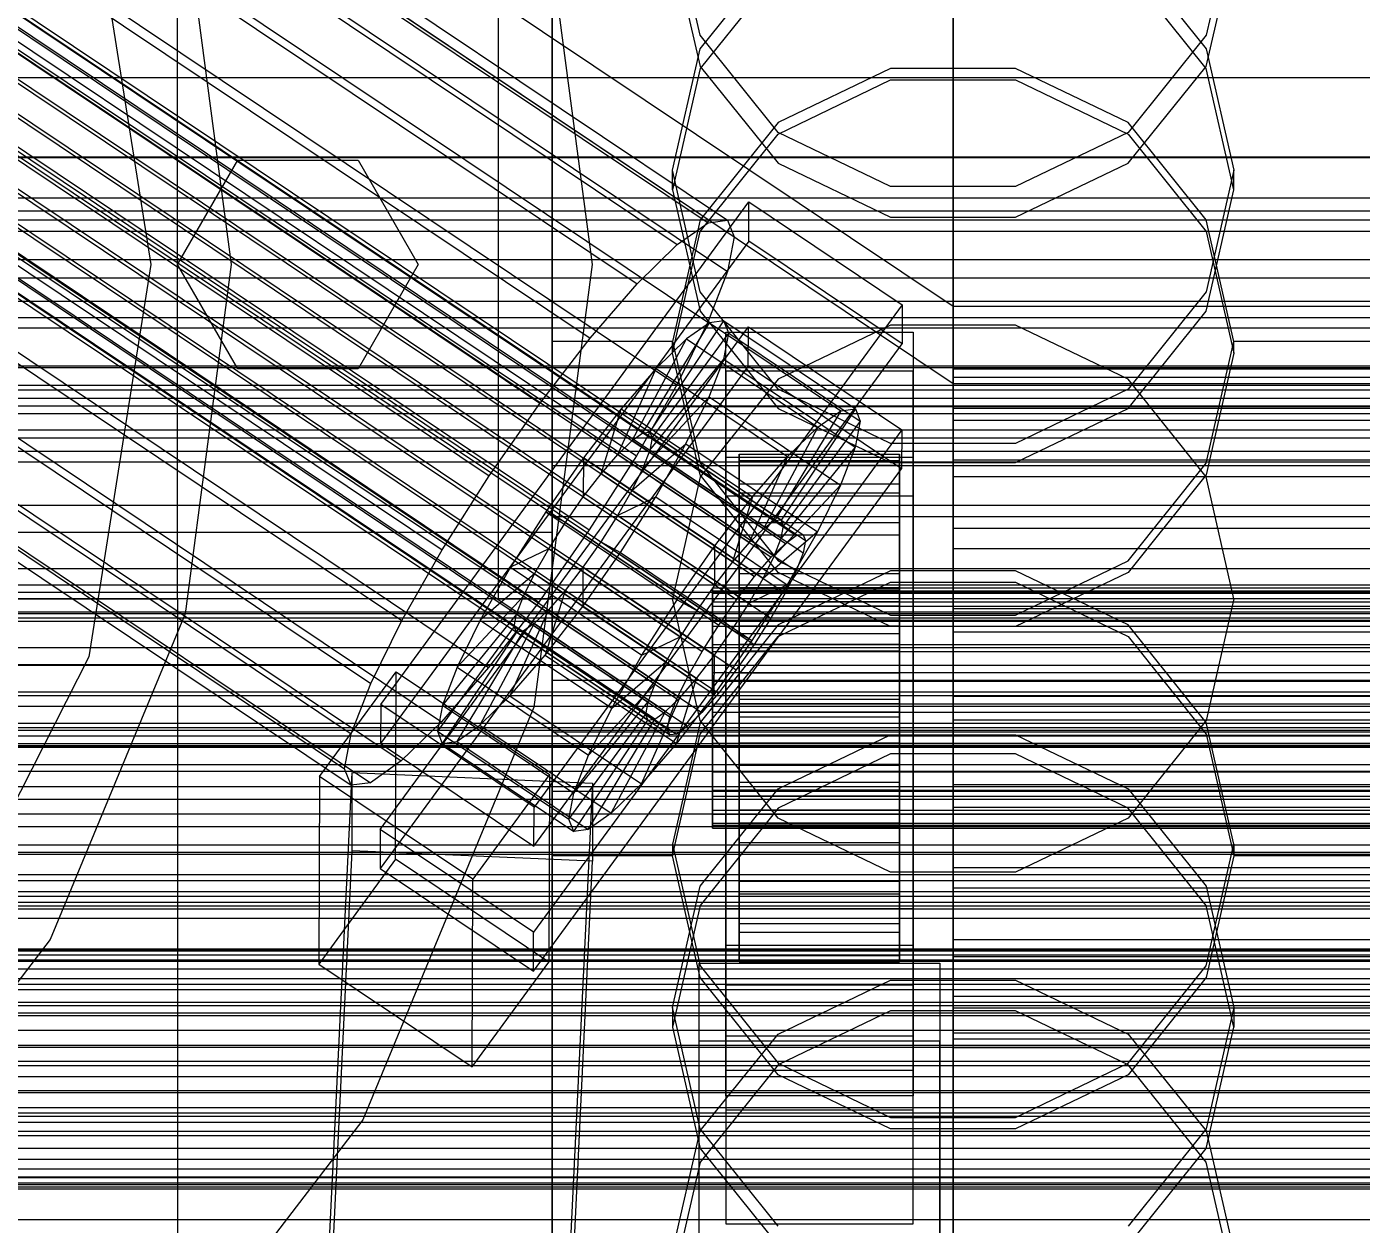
# Model space of a CAD drawing. Header units: millimetres. Extents: x -191664 to 191490, y -197311 to 10263.
# Drawn here: x -199.3 to -99.5, y -30321.8 to -30232.2 of the extents above; entities that cross this region are included whole.
import ezdxf

# ---------------------------------------------------------------- set-up
doc = ezdxf.new("R2010")
doc.units = ezdxf.units.MM
for name, color, linetype, lineweight in [('COTAS_USUARIO', 1, 'Continuous', 0), ('frontal_briquetadora', 7, 'Continuous', 0), ('frontal_C01', 7, 'Continuous', 0), ('frontal_C02', 7, 'Continuous', 0), ('frontal_C03', 7, 'Continuous', 0), ('frontal_mezcladora', 7, 'Continuous', 0), ('frontal_secador', 7, 'Continuous', 0)]:
    doc.layers.add(name, color=color, linetype=linetype, lineweight=lineweight)
doc.dimstyles.new('PLANTA_100', dxfattribs={"dimtxt": 250, "dimasz": 150, "dimexe": 150, "dimexo": 80, "dimgap": 100, "dimtad": 1, "dimtih": 1, "dimtoh": 1, "dimdec": 1, "dimdsep": 46, "dimcen": 0.09, "dimclrd": 1, "dimclre": 1, "dimclrt": 1, "dimadec": 0, "dimazin": 0, "dimtfac": 1, "dimtdec": 4, "dimtofl": 0, "dimtmove": 0, "dimatfit": 3, "dimfxl": 1, "dimtolj": 1, "dimtzin": 0, "dimarcsym": 0})

# ---------------------------------------------------------------- blocks, each defined once
blk = doc.blocks.new('*D109')
at = {"layer": 'COTAS_USUARIO', "color": 1, "lineweight": -2, "transparency": 16777216}
for p, q in [((-80, -28700), (-1350, -28700)), ((-1200, -31850), (-1200, -28850)), ((-80, -32000), (-1350, -32000))]:
    blk.add_line(p, q, dxfattribs=at)
at = {"layer": 'COTAS_USUARIO', "color": 1, "transparency": 16777216}
for points in [[(-1225, -28850), (-1175, -28850), (-1200, -28700)], [(-1225, -31850), (-1175, -31850), (-1200, -32000)]]:
    blk.add_solid(points, dxfattribs=at)
at = {"layer": 'Defpoints', "color": 0, "transparency": 16777216}
for p in [(-1200, -28700), (0, -28700), (0, -32000)]:
    blk.add_point(p, dxfattribs=at)
blk = doc.blocks.new('*D111')
at = {"layer": 'COTAS_USUARIO', "color": 1, "lineweight": -2, "transparency": 16777216}
for p, q in [((-80, -27700), (-1350, -27700)), ((-1200, -31850), (-1200, -27850)), ((-80, -32000), (-1350, -32000))]:
    blk.add_line(p, q, dxfattribs=at)
at = {"layer": 'COTAS_USUARIO', "color": 1, "transparency": 16777216}
for points in [[(-1225, -27850), (-1175, -27850), (-1200, -27700)], [(-1225, -31850), (-1175, -31850), (-1200, -32000)]]:
    blk.add_solid(points, dxfattribs=at)
at = {"layer": 'Defpoints', "color": 0, "transparency": 16777216}
for p in [(-1200, -27700), (0, -27700), (0, -32000)]:
    blk.add_point(p, dxfattribs=at)
blk = doc.blocks.new('*D121')
at = {"layer": 'COTAS_USUARIO', "color": 1, "lineweight": -2, "transparency": 16777216}
for p, q in [((-80, -29000), (-1350, -29000)), ((-1200, -31850), (-1200, -29150)), ((-80, -32000), (-1350, -32000))]:
    blk.add_line(p, q, dxfattribs=at)
at = {"layer": 'COTAS_USUARIO', "color": 1, "transparency": 16777216}
for points in [[(-1225, -29150), (-1175, -29150), (-1200, -29000)], [(-1225, -31850), (-1175, -31850), (-1200, -32000)]]:
    blk.add_solid(points, dxfattribs=at)
at = {"layer": 'Defpoints', "color": 0, "transparency": 16777216}
for p in [(-1200, -29000), (0, -29000), (0, -32000)]:
    blk.add_point(p, dxfattribs=at)

msp = doc.modelspace()

# ---------------------------------------------------------------- linework, layer by layer
at = {"layer": 'frontal_briquetadora', "color": 8, "true_color": 0x6f7d84}
for p, q in [((-164, -30275), (-164, -30100)), ((-160, -30275), (-160, -30100)), ((-164, -30275), (-160, -30275))]:
    msp.add_line(p, q, dxfattribs=at)
at = {"layer": 'frontal_briquetadora', "color": 9, "true_color": 0xb9c3c2}
for p, q in [((-160, -30214.989), (-160, -30234.699)), ((-160, -30235.317), (-160, -30215.602)), ((-160, -30235.935), (-160, -30216.216)), ((-188, -30236.709), (-188, -30218.263)), ((-160, -30236.554), (-160, -30218.511)), ((-160, -30236.567), (-160, -30218.531)), ((-160, -30236.349), (-160, -30218.887)), ((-188, -30238.153), (-188, -30221.304)), ((-160, -30222.139), (-160, -30232.599)), ((-160, -30240.974), (-160, -30223.076)), ((-160, -30224.036), (-160, -30242.423)), ((-160, -30224.051), (-160, -30242.431)), ((-148.92, -30232.849), (-151, -30223.801)), ((-109, -30223.801), (-111.08, -30232.849)), ((-151, -30226.151), (-148.92, -30235.184)), ((-148.92, -30233.872), (-143.094, -30226.61)), ((-116.906, -30226.61), (-111.08, -30233.872)), ((-111.08, -30235.184), (-109, -30226.151)), ((-143.093, -30228.052), (-148.92, -30235.335)), ((-111.08, -30235.335), (-116.907, -30228.052)), ((-160, -30243.579), (-160, -30229.476)), ((-160, -30233.425), (-160, -30230)), ((-160, -30249.516), (-160, -30230.777)), ((-160, -30249.527), (-160, -30230.795)), ((-160, -30231.817), (-160, -30250.459)), ((-160, -30232.599), (-160, -30247.659)), ((-143.094, -30240.124), (-148.92, -30232.849)), ((-111.08, -30232.849), (-116.906, -30240.124)), ((-160, -30243.18), (-160, -30233.425)), ((-151, -30242.945), (-148.92, -30233.872)), ((-111.08, -30233.872), (-109, -30242.945)), ((-160, -30234.699), (-160, -30254.513)), ((-160, -30255.133), (-160, -30235.317)), ((-160, -30255.753), (-160, -30235.935)), ((-148.92, -30235.335), (-151, -30244.416)), ((-148.92, -30235.184), (-143.093, -30242.429)), ((-134.674, -30235.331), (-143.094, -30239.371)), ((-125.326, -30235.331), (-134.674, -30235.331)), ((-116.906, -30239.371), (-125.326, -30235.331)), ((-116.907, -30242.429), (-111.08, -30235.184)), ((-109, -30244.416), (-111.08, -30235.335)), ((-188, -30255.714), (-188, -30236.709)), ((-160, -30255.296), (-160, -30236.349)), ((-160, -30255.539), (-160, -30236.554)), ((-160, -30255.545), (-160, -30236.567)), ((-143.093, -30240.238), (-134.673, -30236.188)), ((-134.673, -30236.188), (-125.327, -30236.188)), ((-125.327, -30236.188), (-116.907, -30240.238)), ((-188, -30256.258), (-188, -30238.153)), ((-143.094, -30239.371), (-148.92, -30246.657)), ((-111.08, -30246.657), (-116.906, -30239.371)), ((-160, -30260.18), (-160, -30240.974)), ((-148.92, -30247.536), (-143.093, -30240.238)), ((-134.674, -30244.169), (-143.094, -30240.124)), ((-116.906, -30240.124), (-125.326, -30244.169)), ((-116.907, -30240.238), (-111.08, -30247.536)), ((-160, -30244.812), (-160, -30242.235)), ((-160, -30242.235), (-160, -30246.502)), ((-160, -30242.423), (-160, -30261.608)), ((-160, -30242.431), (-160, -30261.61)), ((-148.92, -30252.035), (-151, -30242.945)), ((-151, -30244.416), (-151, -30242.945)), ((-143.093, -30242.429), (-134.673, -30246.449)), ((-125.327, -30246.449), (-116.907, -30242.429)), ((-109, -30242.945), (-111.08, -30252.036)), ((-109, -30244.416), (-109, -30242.945)), ((-160, -30257.779), (-160, -30243.18)), ((-160, -30260.611), (-160, -30243.579)), ((-160, -30253.838), (-160, -30244.812)), ((-151, -30244.416), (-148.92, -30253.497)), ((-125.326, -30244.169), (-134.674, -30244.169)), ((-111.08, -30253.497), (-109, -30244.416)), ((-160, -30246.502), (-160, -30256.961)), ((-148.92, -30246.657), (-151, -30255.753)), ((-134.673, -30246.449), (-125.327, -30246.449)), ((-109, -30255.753), (-111.08, -30246.657)), ((-160, -30247.659), (-160, -30265.027)), ((-151, -30256.636), (-148.92, -30247.536)), ((-111.08, -30247.536), (-109, -30256.636)), ((-160, -30268.879), (-160, -30249.516)), ((-160, -30268.884), (-160, -30249.527)), ((-160, -30250.459), (-160, -30270.044)), ((-143.094, -30259.336), (-148.92, -30252.035)), ((-111.08, -30252.036), (-116.906, -30259.336)), ((-160, -30267.941), (-160, -30253.838)), ((-148.92, -30253.497), (-143.093, -30260.779)), ((-116.907, -30260.779), (-111.08, -30253.497)), ((-160, -30254.513), (-160, -30274.379)), ((-134.674, -30254.527), (-143.094, -30258.582)), ((-125.326, -30254.527), (-134.674, -30254.527)), ((-116.906, -30258.582), (-125.326, -30254.527)), ((-188, -30275), (-188, -30255.714)), ((-160, -30275), (-160, -30255.133)), ((-160, -30275), (-160, -30255.296)), ((-160, -30275), (-160, -30255.545)), ((-151, -30255.753), (-160, -30255.753)), ((-160, -30275.621), (-160, -30255.753)), ((-151, -30256.636), (-151, -30255.753)), ((-151, -30255.753), (-148.92, -30264.86)), ((-111.08, -30264.86), (-109, -30255.753)), ((-109, -30256.636), (-109, -30255.753)), ((-91, -30255.753), (-109, -30255.753)), ((-188, -30275), (-188, -30256.258)), ((-160, -30256.961), (-160, -30272.021)), ((-148.92, -30265.737), (-151, -30256.636)), ((-109, -30256.636), (-111.08, -30265.737)), ((-160, -30275), (-160, -30257.779)), ((-143.094, -30258.582), (-148.92, -30265.888)), ((-111.08, -30265.888), (-116.906, -30258.582)), ((-134.674, -30263.393), (-143.094, -30259.336)), ((-116.906, -30259.336), (-125.326, -30263.393)), ((-160, -30279.956), (-160, -30260.18)), ((-160, -30260.611), (200, -30260.611)), ((-160, -30277.979), (-160, -30260.611)), ((-143.093, -30260.779), (-134.673, -30264.821)), ((-125.327, -30264.821), (-116.907, -30260.779)), ((-160, -30261.61), (-160, -30281.116)), ((-125.326, -30263.393), (-134.674, -30263.393)), ((-148.92, -30264.86), (-143.094, -30272.168)), ((-134.673, -30264.821), (-125.327, -30264.821)), ((-116.906, -30272.168), (-111.08, -30264.86)), ((-160, -30265.027), (200, -30265.027)), ((-160, -30265.027), (-160, -30282.059)), ((-148.92, -30265.888), (-151, -30275)), ((-143.093, -30273.035), (-148.92, -30265.737)), ((-111.08, -30265.737), (-116.907, -30273.035)), ((-109, -30275), (-111.08, -30265.888)), ((-188, -30267.964), (-188, -30266.226)), ((-188, -30271.095), (-188, -30267.964)), ((-160, -30284.973), (-160, -30267.941)), ((-160, -30288.446), (-160, -30268.879)), ((200, -30268.884), (-160, -30268.884)), ((-160, -30288.435), (-160, -30268.884)), ((-160, -30270.044), (-396, -30270.044)), ((-160, -30270.044), (-160, -30289.82)), ((-188, -30275), (-188, -30271.095)), ((-160, -30272.021), (-160, -30289.389)), ((-143.094, -30272.168), (-134.674, -30276.228)), ((-134.673, -30272.915), (-143.093, -30276.965)), ((-125.327, -30272.915), (-134.673, -30272.915)), ((-116.907, -30276.965), (-125.327, -30272.915)), ((-125.326, -30276.228), (-116.906, -30272.168)), ((-143.094, -30277.832), (-134.674, -30273.772)), ((-134.673, -30277.085), (-143.093, -30273.035)), ((-134.674, -30273.772), (-125.326, -30273.772)), ((-116.907, -30273.035), (-125.327, -30277.085)), ((-125.326, -30273.772), (-116.906, -30277.832)), ((-160, -30274.379), (-160, -30294.247)), ((-430, -30275), (-188, -30275)), ((-160, -30275), (-396, -30275)), ((-188, -30275), (-210, -30275)), ((-188, -30275), (-188, -30278.905)), ((-188, -30275), (-188, -30293.742)), ((-188, -30275), (-188, -30294.286)), ((200, -30275), (-160, -30275)), ((-160, -30275), (-160, -30294.5)), ((-160, -30275), (-160, -30294.704)), ((-160, -30275), (-160, -30292.221)), ((-160, -30275), (-160, -30294.515)), ((-151, -30275), (-160, -30275)), ((-160, -30275), (-160, -30294.867)), ((-160, -30295.487), (-160, -30275.621)), ((-148.92, -30284.112), (-151, -30275)), ((-109, -30275), (-111.08, -30284.112)), ((-91, -30275), (-109, -30275)), ((-134.674, -30276.228), (-125.326, -30276.228)), ((-143.093, -30276.965), (-148.92, -30284.263)), ((-148.92, -30285.14), (-143.094, -30277.832)), ((-125.327, -30277.085), (-134.673, -30277.085)), ((-111.08, -30284.263), (-116.907, -30276.965)), ((-116.906, -30277.832), (-111.08, -30285.14)), ((-188, -30278.905), (-188, -30282.036)), ((-160, -30293.039), (-160, -30277.979)), ((-160, -30279.956), (-396, -30279.956)), ((-160, -30299.541), (-160, -30279.956)), ((200, -30281.116), (-160, -30281.116)), ((-160, -30281.116), (-160, -30300.517)), ((-160, -30281.121), (-160, -30300.538)), ((-188, -30282.036), (-188, -30283.774)), ((-160, -30282.059), (-160, -30296.162)), ((-148.92, -30284.263), (-151, -30293.364)), ((-143.094, -30291.418), (-148.92, -30284.112)), ((-111.08, -30284.112), (-116.906, -30291.418)), ((-109, -30293.364), (-111.08, -30284.263)), ((-160, -30284.973), (200, -30284.973)), ((-160, -30302.341), (-160, -30284.973)), ((-151, -30294.247), (-148.92, -30285.14)), ((-143.093, -30289.221), (-134.673, -30285.179)), ((-134.673, -30285.179), (-125.327, -30285.179)), ((-125.327, -30285.179), (-116.907, -30289.221)), ((-111.08, -30285.14), (-109, -30294.247)), ((-134.674, -30286.607), (-143.094, -30290.664)), ((-125.326, -30286.607), (-134.674, -30286.607)), ((-116.906, -30290.664), (-125.326, -30286.607)), ((-160, -30307.656), (-160, -30288.435)), ((-160, -30307.682), (-160, -30288.446)), ((-160, -30289.389), (200, -30289.389)), ((-160, -30289.389), (-160, -30306.421)), ((-160, -30289.82), (-160, -30309.026)), ((-148.92, -30296.503), (-143.093, -30289.221)), ((-116.907, -30289.221), (-111.08, -30296.503)), ((-143.094, -30290.664), (-148.92, -30297.965)), ((-111.08, -30297.964), (-116.906, -30290.664)), ((-134.674, -30295.473), (-143.094, -30291.418)), ((-116.906, -30291.418), (-125.326, -30295.473)), ((-160, -30292.221), (-160, -30306.82)), ((-188, -30293.742), (-188, -30311.847)), ((-160, -30303.498), (-160, -30293.039)), ((-151, -30293.364), (-151, -30294.247)), ((-151, -30293.364), (-148.92, -30302.464)), ((-111.08, -30302.464), (-109, -30293.364)), ((-109, -30293.364), (-109, -30294.247)), ((-188, -30294.286), (-188, -30313.291)), ((-151, -30294.247), (-160, -30294.247)), ((-160, -30294.247), (-160, -30314.065)), ((-160, -30294.5), (-160, -30313.519)), ((-160, -30294.515), (-160, -30313.55)), ((-160, -30294.704), (-160, -30313.651)), ((-160, -30294.867), (-160, -30314.683)), ((-148.92, -30303.343), (-151, -30294.247)), ((-109, -30294.247), (-111.08, -30303.343)), ((-91, -30294.247), (-109, -30294.247)), ((-160, -30315.301), (-160, -30295.487)), ((-125.326, -30295.473), (-134.674, -30295.473)), ((-160, -30296.162), (-160, -30305.188)), ((-151, -30305.584), (-148.92, -30296.503)), ((-111.08, -30296.503), (-109, -30305.584)), ((-148.92, -30297.965), (-151, -30307.055)), ((-109, -30307.055), (-111.08, -30297.964)), ((-160, -30318.183), (-160, -30299.541)), ((-160, -30300.517), (-160, -30319.289)), ((-160, -30300.538), (-160, -30319.325)), ((-160, -30317.401), (-160, -30302.341)), ((-148.92, -30302.464), (-143.093, -30309.762)), ((-116.907, -30309.762), (-111.08, -30302.464)), ((-160, -30307.765), (-160, -30303.498)), ((-143.094, -30310.629), (-148.92, -30303.343)), ((-143.093, -30307.571), (-134.673, -30303.551)), ((-134.673, -30303.551), (-125.327, -30303.551)), ((-125.327, -30303.551), (-116.907, -30307.571)), ((-111.08, -30303.343), (-116.906, -30310.629)), ((-160, -30305.188), (-160, -30307.765)), ((-151, -30305.584), (-151, -30307.055)), ((-148.92, -30314.665), (-151, -30305.584)), ((-134.674, -30305.831), (-143.094, -30309.876)), ((-125.326, -30305.831), (-134.674, -30305.831)), ((-116.906, -30309.876), (-125.326, -30305.831)), ((-109, -30305.584), (-111.08, -30314.665)), ((-109, -30305.584), (-109, -30307.055)), ((-160, -30306.421), (-160, -30320.524)), ((-160, -30306.82), (-160, -30316.575)), ((-160, -30326.072), (-160, -30307.656)), ((-160, -30326.113), (-160, -30307.682)), ((-151, -30307.055), (-148.92, -30316.128)), ((-148.92, -30314.816), (-143.093, -30307.571)), ((-116.907, -30307.571), (-111.08, -30314.816)), ((-111.08, -30316.128), (-109, -30307.055)), ((-160, -30309.026), (-160, -30326.924)), ((-143.094, -30309.876), (-148.92, -30317.151)), ((-143.093, -30309.762), (-134.673, -30313.812)), ((-125.327, -30313.812), (-116.907, -30309.762)), ((-111.08, -30317.151), (-116.906, -30309.876)), ((-134.674, -30314.669), (-143.094, -30310.629)), ((-116.906, -30310.629), (-125.326, -30314.669)), ((-188, -30311.847), (-188, -30328.696)), ((-188, -30313.291), (-188, -30331.737)), ((-160, -30313.519), (-160, -30331.59)), ((-160, -30313.55), (-160, -30331.635)), ((-160, -30313.651), (-160, -30331.113)), ((-134.673, -30313.812), (-125.327, -30313.812)), ((-160, -30314.065), (-160, -30333.784)), ((-160, -30314.683), (-160, -30334.398)), ((-151, -30323.849), (-148.92, -30314.816)), ((-143.093, -30321.948), (-148.92, -30314.665)), ((-125.326, -30314.669), (-134.674, -30314.669)), ((-111.08, -30314.665), (-116.907, -30321.948)), ((-111.08, -30314.816), (-109, -30323.849)), ((-160, -30335.011), (-160, -30315.301)), ((-160, -30316.575), (-160, -30320)), ((-148.92, -30316.128), (-143.094, -30323.39)), ((-116.906, -30323.39), (-111.08, -30316.128)), ((-160, -30327.861), (-160, -30317.401)), ((-148.92, -30317.151), (-151, -30326.199)), ((-109, -30326.199), (-111.08, -30317.151)), ((-160, -30335.166), (-160, -30318.183)), ((-160, -30319.289), (-160, -30336.971)), ((-160, -30319.325), (-160, -30337.021)), ((-160, -30320.524), (-160, -30329.551))]:
    msp.add_line(p, q, dxfattribs=at)
at = {"layer": 'frontal_C01', "color": 139, "true_color": 0x345e4e}
for p, q in [((-130, -30428.251), (-130, -30116.064)), ((-130, -30121.752), (-130, -30433.939))]:
    msp.add_line(p, q, dxfattribs=at)
at = {"layer": 'frontal_C01', "color": 252, "true_color": 0x83939a}
for p, q in [((-311.15, -30284.83), (311.15, -30284.83)), ((-311.15, -30285.272), (311.15, -30285.272)), ((-311.15, -30286.115), (311.15, -30286.115)), ((-311.15, -30287.412), (311.15, -30287.412)), ((-311.15, -30289.04), (311.15, -30289.04)), ((-311.15, -30291.103), (311.15, -30291.103)), ((-311.15, -30293.405), (311.15, -30293.405)), ((-311.15, -30296.094), (311.15, -30296.094)), ((-311.15, -30298.913), (311.15, -30298.913)), ((311.15, -30302.045), (-311.15, -30302.045)), ((-311.15, -30305.189), (311.15, -30305.189)), ((-311.15, -30308.55), (311.15, -30308.55)), ((-311.15, -30311.805), (311.15, -30311.805)), ((-311.15, -30315.166), (311.15, -30315.166)), ((-311.15, -30318.31), (311.15, -30318.31)), ((-311.15, -30321.442), (311.15, -30321.442))]:
    msp.add_line(p, q, dxfattribs=at)
at = {"layer": 'frontal_C01', "color": 9, "true_color": 0xbac6cb}
for p, q in [((-440, -30301.196), (440, -30301.196)), ((-440, -30301.353), (440, -30301.353)), ((-440, -30301.652), (440, -30301.652)), ((-440, -30302.111), (440, -30302.111)), ((-440, -30302.688), (440, -30302.688)), ((-440, -30303.419), (440, -30303.419)), ((-440, -30304.235), (440, -30304.235)), ((-440, -30305.188), (440, -30305.188)), ((-440, -30306.186), (440, -30306.186)), ((440, -30307.296), (-440, -30307.296)), ((-440, -30308.41), (440, -30308.41)), ((-440, -30309.601), (440, -30309.601)), ((-440, -30310.754), (440, -30310.754)), ((-440, -30311.945), (440, -30311.945)), ((-440, -30313.059), (440, -30313.059)), ((-440, -30314.169), (440, -30314.169)), ((-440, -30315.168), (440, -30315.168)), ((-440, -30316.121), (440, -30316.121)), ((-440, -30316.936), (440, -30316.936)), ((-440, -30317.668), (440, -30317.668)), ((-440, -30318.244), (440, -30318.244)), ((-440, -30318.704), (440, -30318.704)), ((-440, -30319.002), (440, -30319.002)), ((-440, -30319.159), (440, -30319.159))]:
    msp.add_line(p, q, dxfattribs=at)
at = {"layer": 'frontal_C02', "color": 139, "true_color": 0x345e4e}
for p, q in [((-130, -30253.153), (-130, -29968.332)), ((-130, -29974.073), (-130, -30258.894)), ((-130, -30253.153), (-228.298, -30187.295)), ((-228.298, -30193.036), (-130, -30258.894)), ((-130, -30537.975), (-130, -30253.153)), ((0, -30253.153), (-130, -30253.153)), ((-130, -30258.894), (-130, -30543.716)), ((-130, -30258.894), (0, -30258.894))]:
    msp.add_line(p, q, dxfattribs=at)
at = {"layer": 'frontal_C02', "color": 252, "true_color": 0x83939a}
for p, q in [((-331.181, -30123.206), (-146.872, -30246.69)), ((-332.629, -30123.403), (-148.32, -30246.887)), ((-334.938, -30125.027), (-150.629, -30248.511)), ((-330.692, -30124.45), (-146.383, -30247.934)), ((-331.197, -30127.049), (-146.887, -30250.533)), ((-337.95, -30127.967), (-153.641, -30251.451)), ((-332.659, -30130.826), (-148.35, -30254.31)), ((-341.461, -30132.023), (-157.152, -30255.507)), ((-334.981, -30135.525), (-150.672, -30259.009)), ((-160.922, -30260.403), (-345.231, -30136.919)), ((-338.003, -30140.825), (-153.694, -30264.309)), ((-349.002, -30142.321), (-164.693, -30265.805)), ((-341.52, -30146.364), (-157.211, -30269.848)), ((-352.519, -30147.86), (-168.21, -30271.344)), ((-345.291, -30151.766), (-160.982, -30275.25)), ((-355.541, -30153.16), (-171.232, -30276.644)), ((-349.061, -30156.662), (-164.752, -30280.146)), ((-357.863, -30157.859), (-173.554, -30281.342)), ((-352.572, -30160.718), (-168.263, -30284.202)), ((-359.326, -30161.636), (-175.016, -30285.12)), ((-355.584, -30163.658), (-171.275, -30287.142)), ((-359.83, -30164.235), (-175.521, -30287.719)), ((-359.341, -30165.479), (-175.032, -30288.963)), ((-357.893, -30165.282), (-173.584, -30288.766)), ((-150.629, -30248.511), (-148.32, -30246.887)), ((-148.32, -30246.887), (-146.872, -30246.69)), ((-146.872, -30246.69), (-146.383, -30247.934)), ((-146.383, -30247.934), (-146.887, -30250.533)), ((-153.641, -30251.451), (-150.629, -30248.511)), ((-146.887, -30250.533), (-148.35, -30254.31)), ((-157.152, -30255.507), (-153.641, -30251.451)), ((-148.35, -30254.31), (-150.672, -30259.009)), ((-160.922, -30260.403), (-157.152, -30255.507)), ((-130, -30258.895), (-130, -30257.801)), ((-130, -30257.801), (-130, -30258.437)), ((-130, -30257.801), (130, -30257.801)), ((-130, -30258.437), (-130, -30260.76)), ((-130, -30258.437), (130, -30258.437)), ((-130, -30261.644), (-130, -30258.895)), ((-130, -30258.895), (130, -30258.895)), ((-150.672, -30259.009), (-153.694, -30264.309)), ((-164.693, -30265.805), (-160.922, -30260.403)), ((-130, -30260.76), (-130, -30264.611)), ((-130, -30260.76), (130, -30260.76)), ((-130, -30265.861), (-130, -30261.644)), ((-130, -30261.644), (130, -30261.644)), ((-153.694, -30264.309), (-157.211, -30269.848)), ((-130, -30264.611), (-130, -30269.728)), ((-130, -30264.611), (130, -30264.611)), ((-168.21, -30271.344), (-164.693, -30265.805)), ((-130, -30271.258), (-130, -30265.861)), ((-130, -30265.861), (130, -30265.861)), ((-157.211, -30269.848), (-160.982, -30275.25)), ((-130, -30269.728), (-130, -30275.762)), ((-130, -30269.728), (130, -30269.728)), ((-171.232, -30276.644), (-168.21, -30271.344)), ((-130, -30277.469), (-130, -30271.258)), ((-130, -30271.258), (130, -30271.258)), ((-160.982, -30275.25), (-164.752, -30280.146)), ((-130, -30275.762), (-130, -30282.302)), ((130, -30275.762), (-130, -30275.762)), ((-173.554, -30281.342), (-171.232, -30276.644)), ((-130, -30284.069), (-130, -30277.469)), ((-130, -30277.469), (130, -30277.469)), ((-164.752, -30280.146), (-168.263, -30284.202)), ((-175.016, -30285.12), (-173.554, -30281.342)), ((-130, -30282.302), (-130, -30288.902)), ((-130, -30282.302), (130, -30282.302)), ((-168.263, -30284.202), (-171.275, -30287.142)), ((-130, -30290.609), (-130, -30284.069)), ((-130, -30284.069), (130, -30284.069)), ((-175.521, -30287.719), (-175.016, -30285.12)), ((-175.032, -30288.963), (-175.521, -30287.719)), ((-171.275, -30287.142), (-173.584, -30288.766)), ((-173.584, -30288.766), (-175.032, -30288.963)), ((-130, -30288.902), (-130, -30295.113)), ((-130, -30288.902), (130, -30288.902)), ((-130, -30296.643), (-130, -30290.609)), ((-130, -30290.609), (130, -30290.609)), ((-130, -30295.113), (-130, -30300.51)), ((-130, -30295.113), (130, -30295.113)), ((-130, -30301.76), (-130, -30296.643)), ((-130, -30296.643), (130, -30296.643)), ((-130, -30300.51), (-130, -30304.727)), ((-130, -30300.51), (130, -30300.51)), ((-130, -30305.611), (-130, -30301.76)), ((-130, -30301.76), (130, -30301.76)), ((-130, -30304.727), (-130, -30307.476)), ((-130, -30304.727), (130, -30304.727)), ((-130, -30307.934), (-130, -30305.611)), ((-130, -30305.611), (130, -30305.611)), ((-130, -30307.476), (-130, -30308.57)), ((-130, -30307.476), (130, -30307.476)), ((-130, -30308.57), (-130, -30307.934)), ((-130, -30307.934), (130, -30307.934)), ((-130, -30308.57), (130, -30308.57))]:
    msp.add_line(p, q, dxfattribs=at)
at = {"layer": 'frontal_C02', "color": 9, "true_color": 0xbac6cb}
for p, q in [((-355.53, -30127.044), (-141.731, -30270.286)), ((-355.017, -30126.974), (-141.218, -30270.216)), ((-356.348, -30127.62), (-142.549, -30270.861)), ((-354.844, -30127.415), (-141.045, -30270.657)), ((-357.415, -30128.661), (-143.617, -30271.903)), ((-355.022, -30128.336), (-141.224, -30271.577)), ((-358.659, -30130.099), (-144.861, -30273.34)), ((-355.541, -30129.675), (-141.742, -30272.916)), ((-146.196, -30275.075), (-359.995, -30131.833)), ((-356.363, -30131.34), (-142.565, -30274.581)), ((-357.434, -30133.217), (-143.635, -30276.459)), ((-361.332, -30133.747), (-147.533, -30276.989)), ((-358.68, -30135.18), (-144.881, -30278.422)), ((-362.578, -30135.71), (-148.779, -30278.952)), ((-360.017, -30137.094), (-146.218, -30280.336)), ((-363.648, -30137.588), (-149.85, -30280.829)), ((-361.352, -30138.829), (-147.554, -30282.07)), ((-364.471, -30139.253), (-150.672, -30282.494)), ((-364.989, -30140.591), (-151.191, -30283.833)), ((-362.596, -30140.266), (-148.798, -30283.508)), ((-365.168, -30141.512), (-151.369, -30284.754)), ((-364.995, -30141.953), (-151.196, -30285.194)), ((-364.482, -30141.883), (-150.683, -30285.125)), ((-363.664, -30141.308), (-149.865, -30284.549)), ((-143.617, -30271.903), (-142.549, -30270.861)), ((-142.549, -30270.861), (-141.731, -30270.286)), ((-141.731, -30270.286), (-141.218, -30270.216)), ((-141.045, -30270.657), (-141.224, -30271.577)), ((-141.218, -30270.216), (-141.045, -30270.657)), ((-144.861, -30273.34), (-143.617, -30271.903)), ((-141.224, -30271.577), (-141.742, -30272.916)), ((-141.742, -30272.916), (-142.565, -30274.581)), ((-146.196, -30275.075), (-144.861, -30273.34)), ((-148, -30274.578), (-148, -30274.191)), ((-148, -30274.191), (-148, -30274.416)), ((-148, -30274.191), (148, -30274.191)), ((-148, -30274.416), (-148, -30275.239)), ((-148, -30274.416), (148, -30274.416)), ((-148, -30275.553), (-148, -30274.578)), ((-148, -30274.578), (148, -30274.578)), ((-142.565, -30274.581), (-143.635, -30276.459)), ((-148, -30275.239), (-148, -30276.604)), ((-148, -30275.239), (148, -30275.239)), ((-148, -30277.047), (-148, -30275.553)), ((-148, -30275.553), (148, -30275.553)), ((-147.533, -30276.989), (-146.196, -30275.075)), ((-148, -30276.604), (-148, -30278.417)), ((-148, -30276.604), (148, -30276.604)), ((-143.635, -30276.459), (-144.881, -30278.422)), ((-148.779, -30278.952), (-147.533, -30276.989)), ((-148, -30278.959), (-148, -30277.047)), ((-148, -30277.047), (148, -30277.047)), ((-149.85, -30280.829), (-148.779, -30278.952)), ((-148, -30278.417), (-148, -30280.555)), ((-148, -30278.417), (148, -30278.417)), ((-144.881, -30278.422), (-146.218, -30280.336)), ((-148, -30281.16), (-148, -30278.959)), ((-148, -30278.959), (148, -30278.959)), ((-150.672, -30282.494), (-149.85, -30280.829)), ((-148, -30280.555), (-148, -30282.872)), ((148, -30280.555), (-148, -30280.555)), ((-146.218, -30280.336), (-147.554, -30282.07)), ((-148, -30283.499), (-148, -30281.16)), ((-148, -30281.16), (148, -30281.16)), ((-151.191, -30283.833), (-150.672, -30282.494)), ((-147.554, -30282.07), (-148.798, -30283.508)), ((-148, -30282.872), (-148, -30285.211)), ((-148, -30282.872), (148, -30282.872)), ((-151.369, -30284.754), (-151.191, -30283.833)), ((-148.798, -30283.508), (-149.865, -30284.549)), ((-148, -30285.816), (-148, -30283.499)), ((-148, -30283.499), (148, -30283.499)), ((-151.196, -30285.194), (-151.369, -30284.754)), ((-149.865, -30284.549), (-150.683, -30285.125)), ((-150.683, -30285.125), (-151.196, -30285.194)), ((-148, -30285.211), (-148, -30287.412)), ((-148, -30285.211), (148, -30285.211)), ((-148, -30287.954), (-148, -30285.816)), ((-148, -30285.816), (148, -30285.816)), ((-148, -30287.412), (-148, -30289.324)), ((-148, -30287.412), (148, -30287.412)), ((-148, -30289.767), (-148, -30287.954)), ((-148, -30287.954), (148, -30287.954)), ((-148, -30289.324), (-148, -30290.818)), ((-148, -30289.324), (148, -30289.324)), ((-148, -30291.132), (-148, -30289.767)), ((-148, -30289.767), (148, -30289.767)), ((-148, -30290.818), (-148, -30291.793)), ((-148, -30290.818), (148, -30290.818)), ((-148, -30291.955), (-148, -30291.132)), ((-148, -30291.132), (148, -30291.132)), ((-148, -30291.793), (-148, -30292.18)), ((-148, -30291.793), (148, -30291.793)), ((-148, -30292.18), (-148, -30291.955)), ((-148, -30291.955), (148, -30291.955)), ((-148, -30292.18), (148, -30292.18))]:
    msp.add_line(p, q, dxfattribs=at)
at = {"layer": 'frontal_C02', "color": 139, "true_color": 0x354b57}
for p, q in [((-172.809, -30282.915), (-145.277, -30245.322)), ((-145.289, -30248.245), (-145.277, -30245.322)), ((-145.277, -30245.322), (-133.809, -30253.006)), ((-145.289, -30248.245), (-172.821, -30285.838)), ((-133.821, -30255.928), (-145.289, -30248.245)), ((-133.809, -30253.006), (-161.341, -30290.598)), ((-133.809, -30253.006), (-133.821, -30255.928)), ((-172.847, -30292.267), (-145.315, -30254.675)), ((-145.327, -30257.597), (-145.315, -30254.675)), ((-145.315, -30254.675), (-133.847, -30262.358)), ((-161.353, -30293.521), (-133.821, -30255.928)), ((-147, -30257.975), (-147, -30255.052)), ((-147, -30255.052), (-133, -30255.052)), ((-147, -30300.956), (-147, -30255.052)), ((-133, -30255.052), (-133, -30257.975)), ((-133, -30255.052), (-133, -30300.956)), ((-145.327, -30257.597), (-172.859, -30295.19)), ((-133, -30257.975), (-147, -30257.975)), ((-147, -30257.975), (-147, -30303.879)), ((-133.859, -30265.281), (-145.327, -30257.597)), ((-133, -30303.879), (-133, -30257.975)), ((-133.847, -30262.358), (-161.379, -30299.951)), ((-133.847, -30262.358), (-133.859, -30265.281)), ((-450, -30264.768), (450, -30264.768)), ((-147, -30267.327), (-147, -30264.405)), ((-147, -30264.405), (-133, -30264.405)), ((-147, -30310.309), (-147, -30264.405)), ((-133, -30264.405), (-133, -30267.327)), ((-133, -30264.405), (-133, -30310.309)), ((-161.391, -30302.874), (-133.859, -30265.281)), ((-133, -30267.327), (-147, -30267.327)), ((-147, -30267.327), (-147, -30313.232)), ((-133, -30313.232), (-133, -30267.327)), ((450, -30276.459), (-450, -30276.459)), ((-177.394, -30288.304), (-171.658, -30280.472)), ((-171.715, -30294.501), (-171.658, -30280.472)), ((-171.658, -30280.472), (-160.19, -30288.155)), ((-172.809, -30282.915), (-172.821, -30285.838)), ((-161.341, -30290.598), (-172.809, -30282.915)), ((-172.821, -30285.838), (-161.353, -30293.521)), ((-177.811, -30347.384), (-174.943, -30288.008)), ((-177.394, -30288.304), (-177.451, -30302.332)), ((-165.926, -30295.987), (-177.394, -30288.304)), ((-174.943, -30293.854), (-174.943, -30288.008)), ((-174.943, -30288.008), (-156.962, -30288.802)), ((-160.19, -30288.155), (-165.926, -30295.987)), ((-160.19, -30288.155), (-160.247, -30302.184)), ((-156.962, -30288.802), (-159.83, -30348.179)), ((-156.962, -30288.802), (-156.962, -30294.648)), ((-161.353, -30293.521), (-161.341, -30290.598)), ((-172.847, -30292.267), (-172.859, -30295.19)), ((-161.379, -30299.951), (-172.847, -30292.267)), ((-177.811, -30353.231), (-174.943, -30293.854)), ((-156.962, -30294.648), (-174.943, -30293.854)), ((-171.715, -30294.501), (-177.451, -30302.332)), ((-160.247, -30302.184), (-171.715, -30294.501)), ((-159.83, -30354.025), (-156.962, -30294.648)), ((-172.859, -30295.19), (-161.391, -30302.874)), ((-165.983, -30310.016), (-165.926, -30295.987)), ((450, -30298.24), (-450, -30298.24)), ((-147, -30312.196), (-147, -30298.167)), ((-147, -30298.167), (-133, -30298.167)), ((-147, -30307.73), (-147, -30298.167)), ((-133, -30298.167), (-133, -30312.196)), ((-133, -30298.167), (-133, -30307.73)), ((-161.391, -30302.874), (-161.379, -30299.951)), ((-133, -30300.956), (-147, -30300.956)), ((-147, -30300.956), (-147, -30303.879)), ((-133, -30303.879), (-133, -30300.956)), ((-177.451, -30302.332), (-165.983, -30310.016)), ((-165.983, -30310.016), (-160.247, -30302.184)), ((-149, -30308.104), (-149, -30302.259)), ((-149, -30302.259), (-131, -30302.259)), ((-149, -30347.78), (-149, -30302.259)), ((-131, -30302.259), (-131, -30308.104)), ((-131, -30302.259), (-131, -30347.78)), ((-147, -30303.879), (-133, -30303.879)), ((-133, -30307.73), (-147, -30307.73)), ((-147, -30307.73), (-147, -30321.759)), ((-133, -30321.759), (-133, -30307.73)), ((-131, -30308.104), (-149, -30308.104)), ((-149, -30353.626), (-149, -30308.104)), ((-131, -30353.626), (-131, -30308.104)), ((-450, -30309.931), (450, -30309.931)), ((-133, -30310.309), (-147, -30310.309)), ((-147, -30310.309), (-147, -30313.232)), ((-133, -30313.232), (-133, -30310.309)), ((-133, -30312.196), (-147, -30312.196)), ((-147, -30312.196), (-147, -30321.759)), ((-133, -30321.759), (-133, -30312.196)), ((-147, -30313.232), (-133, -30313.232)), ((-147, -30321.759), (-133, -30321.759))]:
    msp.add_line(p, q, dxfattribs=at)
at = {"layer": 'frontal_C02', "color": 155, "true_color": 0x617580}
for p, q in [((-153.199, -30262.602), (-148.226, -30254.358)), ((-152.686, -30262.532), (-147.143, -30254.211)), ((-148.226, -30254.358), (-149.953, -30255.573)), ((-147.143, -30254.211), (-148.226, -30254.358)), ((-148.226, -30254.358), (-138.396, -30260.944)), ((-147.143, -30254.211), (-137.313, -30260.797)), ((-146.777, -30255.141), (-147.143, -30254.211)), ((-154.017, -30263.178), (-149.953, -30255.573)), ((-152.513, -30262.973), (-146.777, -30255.141)), ((-149.953, -30255.573), (-152.207, -30257.772)), ((-149.953, -30255.573), (-140.123, -30262.159)), ((-147.155, -30257.085), (-146.777, -30255.141)), ((-146.777, -30255.141), (-136.948, -30261.727)), ((-155.085, -30264.219), (-152.207, -30257.772)), ((-152.207, -30257.772), (-154.833, -30260.807)), ((-152.692, -30263.894), (-147.155, -30257.085)), ((-152.207, -30257.772), (-142.377, -30264.358)), ((-148.249, -30259.911), (-147.155, -30257.085)), ((-147.155, -30257.085), (-137.325, -30263.671)), ((-153.21, -30265.233), (-148.249, -30259.911)), ((-149.985, -30263.426), (-148.249, -30259.911)), ((-148.249, -30259.911), (-138.419, -30266.497)), ((-154.833, -30260.807), (-157.653, -30264.469)), ((-156.329, -30265.657), (-154.833, -30260.807)), ((-154.833, -30260.807), (-145.003, -30267.392)), ((-138.396, -30260.944), (-143.369, -30269.188)), ((-137.313, -30260.797), (-142.856, -30269.118)), ((-140.123, -30262.159), (-138.396, -30260.944)), ((-138.396, -30260.944), (-137.313, -30260.797)), ((-137.313, -30260.797), (-136.948, -30261.727)), ((-136.948, -30261.727), (-142.683, -30269.559)), ((-136.948, -30261.727), (-137.325, -30263.671)), ((-154.017, -30263.178), (-153.199, -30262.602)), ((-153.199, -30262.602), (-152.686, -30262.532)), ((-143.369, -30269.188), (-153.199, -30262.602)), ((-152.513, -30262.973), (-152.692, -30263.894)), ((-142.856, -30269.118), (-152.686, -30262.532)), ((-152.686, -30262.532), (-152.513, -30262.973)), ((-142.683, -30269.559), (-152.513, -30262.973)), ((-140.123, -30262.159), (-144.188, -30269.763)), ((-142.377, -30264.358), (-140.123, -30262.159)), ((-155.085, -30264.219), (-154.017, -30263.178)), ((-154.033, -30266.898), (-149.985, -30263.426)), ((-144.188, -30269.763), (-154.017, -30263.178)), ((-152.692, -30263.894), (-153.21, -30265.233)), ((-142.862, -30270.48), (-152.692, -30263.894)), ((-152.246, -30267.391), (-149.985, -30263.426)), ((-149.985, -30263.426), (-140.156, -30270.012)), ((-137.325, -30263.671), (-142.862, -30270.48)), ((-137.325, -30263.671), (-138.419, -30266.497)), ((-157.653, -30264.469), (-160.474, -30268.509)), ((-157.653, -30264.469), (-157.665, -30267.391)), ((-147.823, -30271.055), (-157.653, -30264.469)), ((-156.329, -30265.657), (-155.085, -30264.219)), ((-145.255, -30270.805), (-155.085, -30264.219)), ((-146, -30274.191), (-146, -30264.197)), ((-146, -30264.197), (-146, -30264.673)), ((-146, -30264.197), (-134, -30264.197)), ((-146, -30265.015), (-146, -30264.197)), ((-146, -30274.416), (-146, -30264.673)), ((-146, -30264.673), (-146, -30266.41)), ((-146, -30264.673), (-134, -30264.673)), ((-142.377, -30264.358), (-145.255, -30270.805)), ((-145.003, -30267.392), (-142.377, -30264.358)), ((-134, -30264.673), (-134, -30264.197)), ((-134, -30264.197), (-134, -30274.191)), ((-134, -30264.197), (-134, -30265.015)), ((-134, -30266.41), (-134, -30264.673)), ((-134, -30264.673), (-134, -30274.416)), ((-157.665, -30267.391), (-156.329, -30265.657)), ((-146.499, -30272.242), (-156.329, -30265.657)), ((-153.21, -30265.233), (-154.033, -30266.898)), ((-143.38, -30271.818), (-153.21, -30265.233)), ((-146, -30274.578), (-146, -30265.015)), ((-146, -30265.015), (-134, -30265.015)), ((-146, -30267.071), (-146, -30265.015)), ((-134, -30265.015), (-134, -30274.578)), ((-134, -30265.015), (-134, -30267.071)), ((-154.033, -30266.898), (-155.103, -30268.775)), ((-144.203, -30273.483), (-154.033, -30266.898)), ((-146, -30275.239), (-146, -30266.41)), ((-146, -30266.41), (-146, -30269.291)), ((-146, -30266.41), (-134, -30266.41)), ((-138.419, -30266.497), (-143.38, -30271.818)), ((-138.419, -30266.497), (-140.156, -30270.012)), ((-134, -30269.291), (-134, -30266.41)), ((-134, -30266.41), (-134, -30275.239)), ((-159.001, -30269.305), (-157.665, -30267.391)), ((-157.665, -30267.391), (-147.835, -30273.977)), ((-155.103, -30268.775), (-152.246, -30267.391)), ((-154.877, -30271.534), (-152.246, -30267.391)), ((-152.246, -30267.391), (-142.416, -30273.976)), ((-147.823, -30271.055), (-145.003, -30267.392)), ((-145.003, -30267.392), (-146.499, -30272.242)), ((-146, -30275.553), (-146, -30267.071)), ((-146, -30267.071), (-134, -30267.071)), ((-146, -30270.226), (-146, -30267.071)), ((-134, -30267.071), (-134, -30275.553)), ((-134, -30267.071), (-134, -30270.226)), ((-160.474, -30268.509), (-163.105, -30272.653)), ((-159.001, -30269.305), (-160.474, -30268.509)), ((-160.474, -30268.509), (-150.644, -30275.095)), ((-155.103, -30268.775), (-156.35, -30270.738)), ((-145.274, -30275.361), (-155.103, -30268.775)), ((-160.247, -30271.268), (-159.001, -30269.305)), ((-149.171, -30275.891), (-159.001, -30269.305)), ((-146, -30276.604), (-146, -30269.291)), ((-146, -30269.291), (-146, -30273.119)), ((-146, -30269.291), (-134, -30269.291)), ((-144.188, -30269.763), (-145.255, -30270.805)), ((-143.369, -30269.188), (-144.188, -30269.763)), ((-142.856, -30269.118), (-143.369, -30269.188)), ((-142.862, -30270.48), (-142.683, -30269.559)), ((-142.683, -30269.559), (-142.856, -30269.118)), ((-134, -30273.119), (-134, -30269.291)), ((-134, -30269.291), (-134, -30276.604)), ((-156.35, -30270.738), (-157.686, -30272.652)), ((-156.35, -30270.738), (-154.877, -30271.534)), ((-146.52, -30277.324), (-156.35, -30270.738)), ((-145.255, -30270.805), (-146.499, -30272.242)), ((-146, -30277.047), (-146, -30270.226)), ((-146, -30270.226), (-134, -30270.226)), ((-146, -30274.264), (-146, -30270.226)), ((-140.156, -30270.012), (-144.203, -30273.483)), ((-143.38, -30271.818), (-142.862, -30270.48)), ((-140.156, -30270.012), (-142.416, -30273.976)), ((-134, -30270.226), (-134, -30277.047)), ((-134, -30270.226), (-134, -30274.264)), ((-160.247, -30271.268), (-163.105, -30272.653)), ((-161.318, -30273.146), (-160.247, -30271.268)), ((-150.417, -30277.854), (-160.247, -30271.268)), ((-157.698, -30275.575), (-154.877, -30271.534)), ((-154.877, -30271.534), (-145.047, -30278.12)), ((-150.644, -30275.095), (-147.823, -30271.055)), ((-147.835, -30273.977), (-147.823, -30271.055)), ((-144.203, -30273.483), (-143.38, -30271.818)), ((-163.105, -30272.653), (-165.365, -30276.617)), ((-163.105, -30272.653), (-153.275, -30279.239)), ((-157.686, -30272.652), (-159.022, -30274.387)), ((-157.686, -30272.652), (-157.698, -30275.575)), ((-147.856, -30279.238), (-157.686, -30272.652)), ((-146.499, -30272.242), (-147.835, -30273.977)), ((-161.318, -30273.146), (-165.365, -30276.617)), ((-162.14, -30274.811), (-161.318, -30273.146)), ((-151.488, -30279.732), (-161.318, -30273.146)), ((-146, -30278.417), (-146, -30273.119)), ((-146, -30273.119), (-146, -30277.632)), ((-146, -30273.119), (-134, -30273.119)), ((-145.274, -30275.361), (-144.203, -30273.483)), ((-134, -30277.632), (-134, -30273.119)), ((-134, -30273.119), (-134, -30278.417)), ((-162.14, -30274.811), (-167.102, -30280.132)), ((-162.659, -30276.149), (-162.14, -30274.811)), ((-152.311, -30281.397), (-162.14, -30274.811)), ((-159.022, -30274.387), (-160.518, -30279.237)), ((-159.022, -30274.387), (-160.266, -30275.824)), ((-149.192, -30280.973), (-159.022, -30274.387)), ((-147.835, -30273.977), (-149.171, -30275.891)), ((-146, -30274.416), (-146, -30274.191)), ((-134, -30274.191), (-146, -30274.191)), ((-146, -30274.191), (-146, -30274.578)), ((-146, -30278.959), (-146, -30274.264)), ((-146, -30274.264), (-134, -30274.264)), ((-146, -30278.909), (-146, -30274.264)), ((-146, -30275.239), (-146, -30274.416)), ((-134, -30274.416), (-146, -30274.416)), ((-134, -30274.578), (-146, -30274.578)), ((-146, -30274.578), (-146, -30275.553)), ((-142.416, -30273.976), (-145.274, -30275.361)), ((-142.416, -30273.976), (-145.047, -30278.12)), ((-134, -30274.191), (-134, -30274.416)), ((-134, -30274.578), (-134, -30274.191)), ((-134, -30274.264), (-134, -30278.959)), ((-134, -30274.264), (-134, -30278.909)), ((-134, -30274.416), (-134, -30275.239)), ((-134, -30275.553), (-134, -30274.578)), ((-160.266, -30275.824), (-163.144, -30282.271)), ((-160.266, -30275.824), (-161.333, -30276.866)), ((-160.518, -30279.237), (-157.698, -30275.575)), ((-150.436, -30282.41), (-160.266, -30275.824)), ((-157.698, -30275.575), (-147.868, -30282.161)), ((-153.275, -30279.239), (-150.644, -30275.095)), ((-150.644, -30275.095), (-149.171, -30275.891)), ((-149.171, -30275.891), (-150.417, -30277.854)), ((-146.52, -30277.324), (-145.274, -30275.361)), ((-146, -30276.604), (-146, -30275.239)), ((-134, -30275.239), (-146, -30275.239)), ((-134, -30275.553), (-146, -30275.553)), ((-146, -30275.553), (-146, -30277.047)), ((-134, -30275.239), (-134, -30276.604)), ((-134, -30277.047), (-134, -30275.553)), ((-162.659, -30276.149), (-168.196, -30282.958)), ((-165.365, -30276.617), (-167.102, -30280.132)), ((-161.333, -30276.866), (-165.397, -30284.47)), ((-165.365, -30276.617), (-155.535, -30283.203)), ((-162.837, -30277.07), (-162.659, -30276.149)), ((-152.829, -30282.735), (-162.659, -30276.149)), ((-161.333, -30276.866), (-162.151, -30277.441)), ((-151.503, -30283.452), (-161.333, -30276.866)), ((-146, -30278.417), (-146, -30276.604)), ((-134, -30276.604), (-146, -30276.604)), ((-134, -30276.604), (-134, -30278.417)), ((-162.837, -30277.07), (-168.573, -30284.902)), ((-162.664, -30277.511), (-168.208, -30285.832)), ((-162.151, -30277.441), (-167.125, -30285.685)), ((-162.664, -30277.511), (-162.837, -30277.07)), ((-153.008, -30283.656), (-162.837, -30277.07)), ((-162.151, -30277.441), (-162.664, -30277.511)), ((-152.835, -30284.097), (-162.664, -30277.511)), ((-152.321, -30284.027), (-162.151, -30277.441)), ((-153.275, -30279.239), (-150.417, -30277.854)), ((-150.417, -30277.854), (-151.488, -30279.732)), ((-147.856, -30279.238), (-146.52, -30277.324)), ((-145.047, -30278.12), (-146.52, -30277.324)), ((-134, -30277.047), (-146, -30277.047)), ((-146, -30277.047), (-146, -30278.959)), ((-146, -30277.632), (-146, -30280.555)), ((-134, -30277.632), (-146, -30277.632)), ((-146, -30277.632), (-146, -30282.525)), ((-134, -30278.959), (-134, -30277.047)), ((-134, -30280.555), (-134, -30277.632)), ((-134, -30282.525), (-134, -30277.632)), ((-145.047, -30278.12), (-147.868, -30282.161)), ((-146, -30280.555), (-146, -30278.417)), ((-134, -30278.417), (-146, -30278.417)), ((-146, -30281.16), (-146, -30278.909)), ((-146, -30278.909), (-134, -30278.909)), ((-146, -30283.846), (-146, -30278.909)), ((-134, -30278.417), (-134, -30280.555)), ((-134, -30278.909), (-134, -30281.16)), ((-134, -30278.909), (-134, -30283.846)), ((-163.144, -30282.271), (-160.518, -30279.237)), ((-160.518, -30279.237), (-150.688, -30285.823)), ((-155.535, -30283.203), (-153.275, -30279.239)), ((-155.535, -30283.203), (-151.488, -30279.732)), ((-151.488, -30279.732), (-152.311, -30281.397)), ((-149.192, -30280.973), (-147.856, -30279.238)), ((-147.868, -30282.161), (-147.856, -30279.238)), ((-134, -30278.959), (-146, -30278.959)), ((-146, -30278.959), (-146, -30281.16)), ((-134, -30281.16), (-134, -30278.959)), ((-167.102, -30280.132), (-168.196, -30282.958)), ((-167.102, -30280.132), (-157.272, -30286.718)), ((-146, -30280.555), (-134, -30280.555)), ((-146, -30282.872), (-146, -30280.555)), ((-134, -30280.555), (-134, -30282.872)), ((-157.272, -30286.718), (-152.311, -30281.397)), ((-152.311, -30281.397), (-152.829, -30282.735)), ((-150.688, -30285.823), (-149.192, -30280.973)), ((-150.436, -30282.41), (-149.192, -30280.973)), ((-134, -30281.16), (-146, -30281.16)), ((-146, -30281.16), (-146, -30283.499)), ((-134, -30283.499), (-134, -30281.16)), ((-165.397, -30284.47), (-163.144, -30282.271)), ((-163.144, -30282.271), (-153.314, -30288.857)), ((-158.366, -30289.544), (-152.829, -30282.735)), ((-153.314, -30288.857), (-150.436, -30282.41)), ((-152.829, -30282.735), (-153.008, -30283.656)), ((-151.503, -30283.452), (-150.436, -30282.41)), ((-147.868, -30282.161), (-150.688, -30285.823)), ((-146, -30282.872), (-146, -30282.525)), ((-146, -30282.525), (-146, -30287.462)), ((-146, -30282.525), (-134, -30282.525)), ((-146, -30285.211), (-146, -30282.872)), ((-134, -30282.872), (-146, -30282.872)), ((-134, -30287.462), (-134, -30282.525)), ((-134, -30282.525), (-134, -30282.872)), ((-134, -30282.872), (-134, -30285.211)), ((-168.196, -30282.958), (-168.573, -30284.902)), ((-168.196, -30282.958), (-158.366, -30289.544)), ((-158.743, -30291.488), (-153.008, -30283.656)), ((-157.272, -30286.718), (-155.535, -30283.203)), ((-155.567, -30291.056), (-151.503, -30283.452)), ((-153.008, -30283.656), (-152.835, -30284.097)), ((-152.321, -30284.027), (-151.503, -30283.452)), ((-146, -30283.499), (-146, -30283.846)), ((-134, -30283.499), (-146, -30283.499)), ((-146, -30283.499), (-146, -30285.816)), ((-146, -30283.846), (-134, -30283.846)), ((-146, -30288.739), (-146, -30283.846)), ((-134, -30283.846), (-134, -30283.499)), ((-134, -30285.816), (-134, -30283.499)), ((-134, -30283.846), (-134, -30288.739)), ((-168.573, -30284.902), (-168.208, -30285.832)), ((-168.573, -30284.902), (-158.743, -30291.488)), ((-167.125, -30285.685), (-165.397, -30284.47)), ((-165.397, -30284.47), (-155.567, -30291.056)), ((-158.378, -30292.418), (-152.835, -30284.097)), ((-157.295, -30292.271), (-152.321, -30284.027)), ((-152.835, -30284.097), (-152.321, -30284.027)), ((-168.208, -30285.832), (-167.125, -30285.685)), ((-168.208, -30285.832), (-158.378, -30292.418)), ((-167.125, -30285.685), (-157.295, -30292.271)), ((-150.688, -30285.823), (-153.314, -30288.857)), ((-146, -30287.412), (-146, -30285.211)), ((-146, -30285.211), (-146, -30287.462)), ((-134, -30285.211), (-146, -30285.211)), ((-146, -30285.816), (-146, -30288.739)), ((-134, -30285.816), (-146, -30285.816)), ((-146, -30285.816), (-146, -30287.954)), ((-134, -30287.462), (-134, -30285.211)), ((-134, -30285.211), (-134, -30287.412)), ((-134, -30288.739), (-134, -30285.816)), ((-134, -30287.954), (-134, -30285.816)), ((-158.366, -30289.544), (-157.272, -30286.718)), ((-146, -30289.324), (-146, -30287.412)), ((-146, -30287.412), (-146, -30292.107)), ((-134, -30287.412), (-146, -30287.412)), ((-146, -30287.462), (-146, -30292.107)), ((-146, -30287.462), (-134, -30287.462)), ((-134, -30292.107), (-134, -30287.412)), ((-134, -30287.412), (-134, -30289.324)), ((-134, -30292.107), (-134, -30287.462)), ((-153.314, -30288.857), (-155.567, -30291.056)), ((-146, -30287.954), (-146, -30293.252)), ((-134, -30287.954), (-146, -30287.954)), ((-146, -30287.954), (-146, -30289.767)), ((-146, -30288.739), (-134, -30288.739)), ((-146, -30293.252), (-146, -30288.739)), ((-134, -30293.252), (-134, -30287.954)), ((-134, -30289.767), (-134, -30287.954)), ((-134, -30288.739), (-134, -30293.252)), ((-158.743, -30291.488), (-158.366, -30289.544)), ((-146, -30290.818), (-146, -30289.324)), ((-146, -30289.324), (-146, -30296.145)), ((-134, -30289.324), (-146, -30289.324)), ((-146, -30289.767), (-146, -30297.08)), ((-134, -30289.767), (-146, -30289.767)), ((-146, -30289.767), (-146, -30291.132)), ((-134, -30296.145), (-134, -30289.324)), ((-134, -30289.324), (-134, -30290.818)), ((-134, -30297.08), (-134, -30289.767)), ((-134, -30291.132), (-134, -30289.767)), ((-146, -30291.793), (-146, -30290.818)), ((-146, -30290.818), (-146, -30299.3)), ((-134, -30290.818), (-146, -30290.818)), ((-134, -30299.3), (-134, -30290.818)), ((-134, -30290.818), (-134, -30291.793)), ((-158.378, -30292.418), (-158.743, -30291.488)), ((-155.567, -30291.056), (-157.295, -30292.271)), ((-146, -30291.132), (-146, -30299.961)), ((-134, -30291.132), (-146, -30291.132)), ((-146, -30291.132), (-146, -30291.955)), ((-146, -30292.18), (-146, -30291.793)), ((-146, -30291.793), (-146, -30301.356)), ((-134, -30291.793), (-146, -30291.793)), ((-134, -30299.961), (-134, -30291.132)), ((-134, -30291.955), (-134, -30291.132)), ((-134, -30301.356), (-134, -30291.793)), ((-134, -30291.793), (-134, -30292.18)), ((-157.295, -30292.271), (-158.378, -30292.418)), ((-146, -30291.955), (-146, -30301.698)), ((-134, -30291.955), (-146, -30291.955)), ((-146, -30291.955), (-146, -30292.18)), ((-146, -30292.107), (-146, -30296.145)), ((-146, -30292.107), (-134, -30292.107)), ((-146, -30292.18), (-146, -30302.174)), ((-134, -30292.18), (-146, -30292.18)), ((-134, -30301.698), (-134, -30291.955)), ((-134, -30292.18), (-134, -30291.955)), ((-134, -30296.145), (-134, -30292.107)), ((-134, -30302.174), (-134, -30292.18)), ((-146, -30293.252), (-134, -30293.252)), ((-146, -30297.08), (-146, -30293.252)), ((-134, -30293.252), (-134, -30297.08)), ((-146, -30296.145), (-146, -30299.3)), ((-146, -30296.145), (-134, -30296.145)), ((-134, -30299.3), (-134, -30296.145)), ((-146, -30297.08), (-134, -30297.08)), ((-146, -30299.961), (-146, -30297.08)), ((-134, -30297.08), (-134, -30299.961)), ((-146, -30299.3), (-146, -30301.356)), ((-146, -30299.3), (-134, -30299.3)), ((-134, -30301.356), (-134, -30299.3)), ((-146, -30299.961), (-134, -30299.961)), ((-146, -30301.698), (-146, -30299.961)), ((-134, -30299.961), (-134, -30301.698)), ((-146, -30301.356), (-146, -30302.174)), ((-146, -30301.356), (-134, -30301.356)), ((-146, -30301.698), (-134, -30301.698)), ((-146, -30302.174), (-146, -30301.698)), ((-134, -30302.174), (-134, -30301.356)), ((-134, -30301.698), (-134, -30302.174)), ((-146, -30302.174), (-134, -30302.174))]:
    msp.add_line(p, q, dxfattribs=at)
at = {"layer": 'frontal_C03', "color": 139, "true_color": 0x354b57}
for p, q in [((450, -30241.968), (-450, -30241.968)), ((-450, -30247.503), (450, -30247.503)), ((-450, -30252.74), (450, -30252.74)), ((450, -30259.059), (-450, -30259.059)), ((450, -30261.183), (-450, -30261.183)), ((-450, -30272.74), (450, -30272.74))]:
    msp.add_line(p, q, dxfattribs=at)
at = {"layer": 'frontal_mezcladora', "color": 107, "true_color": 0x248357}
for p, q in [((-161.361, -30216.871), (-157, -30250)), ((-157, -30250), (-161.361, -30283.129)), ((-161.361, -30283.129), (-174.149, -30314)), ((-174.149, -30314), (-194.49, -30340.51))]:
    msp.add_line(p, q, dxfattribs=at)
at = {"layer": 'frontal_mezcladora', "color": 9, "true_color": 0xc6c9c8}
for p, q in [((-194.65, -30220.643), (-190, -30250)), ((-190, -30250), (-194.65, -30279.357)), ((-194.65, -30279.357), (-208.143, -30305.84))]:
    msp.add_line(p, q, dxfattribs=at)
at = {"layer": 'frontal_mezcladora', "color": 250, "true_color": 0x33393d}
for p, q in [((-187.441, -30223.859), (-184, -30250)), ((-184, -30250), (-187.441, -30276.141)), ((-187.441, -30276.141), (-197.531, -30300.5)), ((-197.531, -30300.5), (-213.582, -30321.418))]:
    msp.add_line(p, q, dxfattribs=at)
at = {"layer": 'frontal_mezcladora', "color": 43, "true_color": 0xe7bf45}
for p, q in [((-188, -30250), (-183.5, -30242.206)), ((-183.5, -30242.206), (-174.5, -30242.206)), ((-174.5, -30242.206), (-170, -30250)), ((-183.5, -30257.794), (-188, -30250)), ((-170, -30250), (-174.5, -30257.794)), ((-174.5, -30257.794), (-183.5, -30257.794))]:
    msp.add_line(p, q, dxfattribs=at)
at = {"layer": 'frontal_secador', "color": 254, "true_color": 0xd2d7cc}
for p, q in [((-1250, -30236), (1250, -30236)), ((1250, -30276), (-1250, -30276))]:
    msp.add_line(p, q, dxfattribs=at)
at = {"layer": 'frontal_secador', "color": 253, "true_color": 0xa8b3b5}
for p, q in [((-1250, -30242), (1250, -30242)), ((1250, -30246), (-1250, -30246)), ((1250, -30264), (-1250, -30264)), ((-1250, -30268), (1250, -30268)), ((1250, -30280), (-1250, -30280)), ((-1250, -30286), (1250, -30286))]:
    msp.add_line(p, q, dxfattribs=at)
at = {"layer": 'frontal_secador', "color": 9, "true_color": 0xc7cdbf}
for p, q in [((-1250, -30245), (1250, -30245)), ((-1250, -30246.659), (1250, -30246.659)), ((1250, -30249.659), (-1250, -30249.659)), ((-1250, -30251), (1250, -30251)), ((1250, -30254), (-1250, -30254)), ((-1250, -30254.728), (1250, -30254.728)), ((-1250, -30257.588), (1250, -30257.588)), ((1250, -30257.728), (-1250, -30257.728)), ((-1250, -30259.387), (1250, -30259.387)), ((-1250, -30260), (1250, -30260)), ((1250, -30260.588), (-1250, -30260.588)), ((1250, -30262.387), (-1250, -30262.387)), ((1250, -30263), (-1250, -30263))]:
    msp.add_line(p, q, dxfattribs=at)
at = {"layer": 'frontal_secador', "color": 253, "true_color": 0xa4b0b5}
for p, q in [((1250, -30274), (-1250, -30274)), ((1250, -30274.545), (-1250, -30274.545)), ((1250, -30276.144), (-1250, -30276.144)), ((1250, -30276.709), (-1250, -30276.709)), ((1250, -30278.686), (-1250, -30278.686)), ((1320, -30282), (-1320, -30282)), ((1320, -30282.273), (-1320, -30282.273)), ((1250, -30282), (-1250, -30282)), ((1320, -30283.072), (-1320, -30283.072)), ((1320, -30284.343), (-1320, -30284.343)), ((1250, -30284.651), (-1250, -30284.651)), ((1250, -30285.859), (-1250, -30285.859)), ((1320, -30286), (-1320, -30286)), ((1320, -30287.929), (-1320, -30287.929)), ((-1320, -30290), (1320, -30290)), ((-1250, -30290), (1250, -30290)), ((1320, -30292.071), (-1320, -30292.071)), ((1320, -30294), (-1320, -30294)), ((1250, -30294.141), (-1250, -30294.141)), ((1320, -30295.657), (-1320, -30295.657)), ((1320, -30296.928), (-1320, -30296.928)), ((1320, -30297.727), (-1320, -30297.727)), ((1250, -30297.285), (-1250, -30297.285)), ((1320, -30298), (-1320, -30298)), ((1250, -30298), (-1250, -30298)), ((1250, -30301.314), (-1250, -30301.314)), ((1250, -30303.856), (-1250, -30303.856)), ((1250, -30305.455), (-1250, -30305.455)), ((1250, -30306), (-1250, -30306)), ((1360, -30313.5), (-1360, -30313.5)), ((1250, -30313.75), (-1250, -30313.75)), ((1360, -30314.863), (-1360, -30314.863)), ((1360, -30318.859), (-1360, -30318.859))]:
    msp.add_line(p, q, dxfattribs=at)

# ---------------------------------------------------------------- dimensions: what is measured, and where the dimension line sits
at = {"layer": 'COTAS_USUARIO'}
for p2, picture, middle in [((0, -27700), '*D111', (-1200, -29850)), ((0, -28700), '*D109', (-1200, -30350)), ((0, -29000), '*D121', (-1200, -30500))]:
    dim = msp.add_aligned_dim(p1=(0, -32000), p2=p2, distance=1200, dimstyle='PLANTA_100', dxfattribs=at)
    dim.commit()
    dim.dimension.update_dxf_attribs({"geometry": picture, "text_midpoint": middle})

doc.saveas('drawing.dxf')
